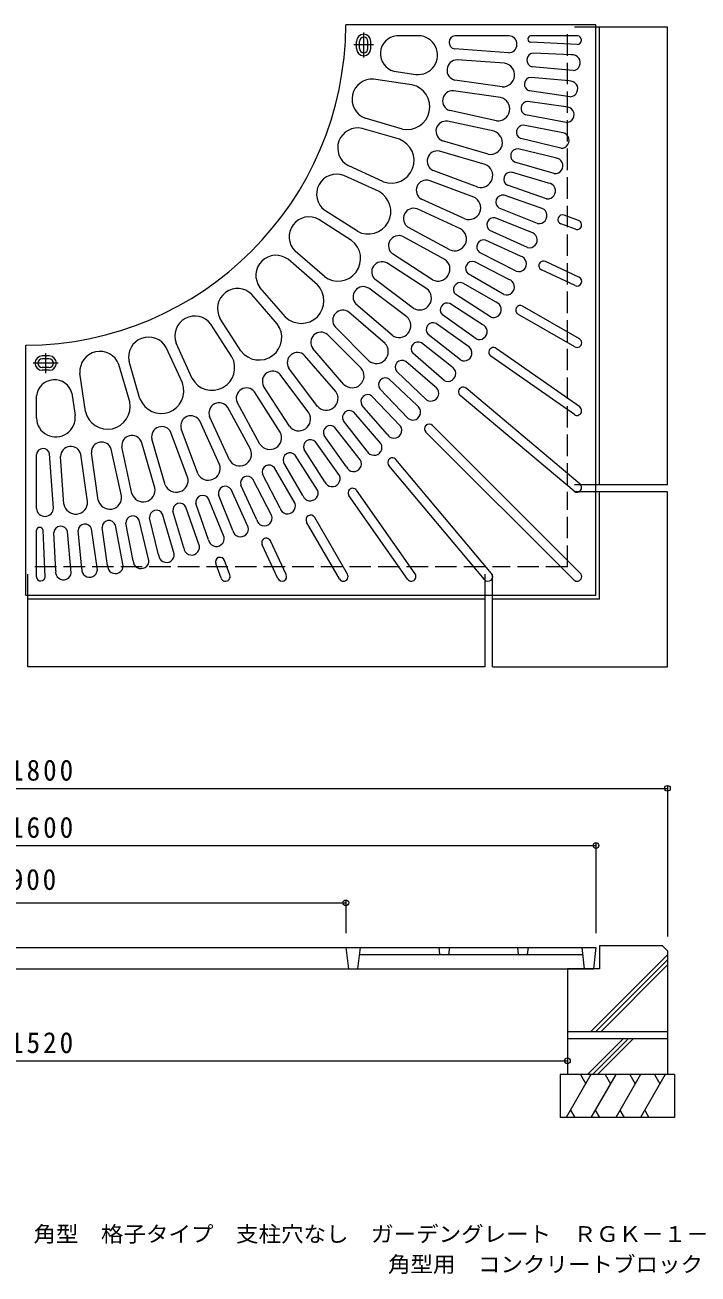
# Model space of a CAD drawing. Units: millimetres at full size, sheet at 1:10; details may follow other scales. Extents: x -1741 to 1867, y -1366 to 1337.
# Drawn here: x -799 to 143, y -1366 to 381 of the extents above; entities that cross this region are included whole.
import ezdxf
from ezdxf.enums import TextEntityAlignment as Align

# ---------------------------------------------------------------- set-up
doc = ezdxf.new("R2010")
doc.units = ezdxf.units.MM
doc.header["$LTSCALE"] = 10
doc.header["$PDMODE"] = 32
doc.header["$PDSIZE"] = 8
doc.linetypes.add('CHAIN1', pattern=[8, 5, -1, 1, -1])
doc.linetypes.add('DASHED3', pattern=[4, 3, -1])
for name, color, linetype, lineweight in [('C-0', 3, 'Continuous', 9), ('C-1', 2, 'Continuous', 9), ('C-3', 6, 'Continuous', 9), ('C-4', 7, 'Continuous', 9)]:
    doc.layers.add(name, color=color, linetype=linetype, lineweight=lineweight)
doc.layers.add('F-F_F-Fﾚｲﾔ', color=7, linetype='Continuous')
doc.styles.add('ＭＳ ゴシック', font='')
doc.styles.get('ＭＳ ゴシック').set_extended_font_data('MS Gothic')

msp = doc.modelspace()

# ---------------------------------------------------------------- linework, layer by layer
at = {"layer": 'C-0'}
for p, q in [((0.13, 380.8), (-349.88, 380.8)), ((0.13, -417.2), (0.13, 380.8)), ((-334.87, 347.8), (-334.87, 357.8)), ((-330.87, 347.8), (-330.87, 357.8)), ((-318.87, 347.8), (-318.87, 357.8)), ((-314.87, 347.8), (-314.87, 357.8)), ((-247.93, 365.8), (-279.11, 365.8)), ((-121.39, 365.8), (-197.26, 365.8)), ((-26.05, 353.45), (-91.48, 356.57)), ((-25.76, 365.8), (-91.26, 365.8)), ((-122.24, 341.86), (-197.92, 347.27)), ((-127.69, 327.21), (-194.27, 331.97)), ((-34.4, 338.83), (-87.98, 341.38)), ((-282.67, 316.02), (-251.81, 311.58)), ((-31.78, 316.99), (-89.33, 322.49)), ((-257.31, 297.22), (-311.07, 304.95)), ((-131.24, 294.24), (-197.3, 303.74)), ((-37.37, 302.46), (-90.76, 307.56)), ((-133.37, 279.4), (-199.44, 288.9)), ((-35.79, 280.53), (-93.01, 288.75)), ((-42.06, 266.28), (-95.15, 273.91)), ((-270.79, 235.27), (-322.9, 250.57)), ((-142.45, 232.11), (-207.67, 246.3)), ((-139.26, 246.77), (-204.48, 260.96)), ((-41.53, 244.29), (-98.3, 255.23)), ((-275.01, 220.87), (-327.12, 236.17)), ((-48.47, 230.36), (-101.14, 240.51)), ((-150.65, 199.99), (-214.69, 218.79)), ((-48.99, 208.37), (-105.17, 222)), ((-154.87, 185.6), (-218.91, 204.4)), ((-56.58, 194.78), (-108.71, 207.42)), ((-297.17, 161.47), (-346.57, 184.03)), ((-165.34, 154.14), (-227.88, 177.47)), ((-66.38, 159.63), (-117.85, 174.74)), ((-58.14, 172.84), (-113.61, 189.13)), ((-303.4, 147.83), (-352.8, 170.39)), ((-170.58, 140.09), (-233.12, 163.41)), ((-77.84, 124.98), (-128.53, 142.53)), ((-68.98, 137.79), (-123.61, 156.7)), ((-189.5, 95.81), (-250.22, 123.54)), ((-183.27, 109.46), (-243.99, 137.18)), ((-81.48, 103.29), (-135.15, 124.78)), ((-341.9, 79.56), (-387.58, 108.93)), ((-333.79, 92.18), (-379.47, 121.54)), ((-90.93, 90.92), (-140.73, 110.86)), ((-24.15, 107.38), (-44.49, 114.78)), ((-204.34, 66.17), (-262.92, 98.15)), ((-95.6, 69.43), (-148.19, 93.45)), ((-28.6, 95.16), (-48.93, 102.57)), ((-211.53, 53), (-270.11, 84.99)), ((-105.63, 57.52), (-154.42, 79.81)), ((-389.71, 17.47), (-430.76, 53.04)), ((-379.89, 28.81), (-420.93, 64.37)), ((-228.45, 24.49), (-284.6, 60.57)), ((-111.31, 36.28), (-162.7, 62.77)), ((-236.56, 11.87), (-292.71, 47.96)), ((-121.9, 24.86), (-169.58, 49.44)), ((-29.12, 16.22), (-76.21, 38.18)), ((-23.63, 28.01), (-70.72, 49.97)), ((-255.47, -15.36), (-308.9, 24.64)), ((-139.71, -6.99), (-186.16, 19.83)), ((-128.59, 3.91), (-178.66, 32.82)), ((-445.88, -37.18), (-481.44, 3.86)), ((-434.54, -27.36), (-470.11, 13.69)), ((-264.46, -27.37), (-317.89, 12.63)), ((-147.39, -27.6), (-196.02, 3.66)), ((-285.26, -53.19), (-335.7, -9.48)), ((-159.01, -37.96), (-204.14, -8.96)), ((-23.12, -58.15), (-102.5, -12.32)), ((-496.63, -75.17), (-526, -29.49)), ((-295.08, -64.52), (-345.52, -20.81)), ((-167.66, -58.18), (-214.76, -24.65)), ((-29.62, -69.41), (-109, -23.58)), ((-509.25, -83.28), (-538.61, -37.6)), ((-328.28, -99.4), (-375.48, -52.2)), ((-317.67, -88.79), (-364.87, -41.59)), ((-189.37, -87.76), (-234.82, -52.02)), ((-179.77, -67.97), (-223.46, -36.86)), ((-564.9, -113.67), (-587.46, -64.27)), ((-201.93, -96.97), (-244.09, -63.81)), ((-764.87, -82.2), (-774.87, -82.2)), ((-764.87, -86.2), (-774.87, -86.2)), ((-578.54, -119.9), (-601.1, -70.5)), ((-363.88, -131.81), (-407.59, -81.37)), ((-352.55, -121.99), (-396.26, -71.55)), ((-212.46, -116.28), (-256.16, -78.42)), ((-30.1, -164.13), (-147.05, -82.24)), ((-22.65, -153.48), (-139.59, -71.59)), ((-764.87, -98.2), (-774.87, -98.2)), ((-764.87, -102.2), (-774.87, -102.2)), ((-652.34, -146.28), (-667.64, -94.17)), ((-637.94, -142.06), (-653.24, -89.95)), ((-389.7, -152.62), (-429.7, -99.18)), ((-236.89, -143.66), (-278.73, -103.76)), ((-225.45, -124.87), (-265.98, -89.75)), ((-714.29, -159.76), (-722.02, -106)), ((-401.71, -161.6), (-441.71, -108.17)), ((-250.26, -151.63), (-289.08, -114.62)), ((-782.87, -169.14), (-782.87, -137.96)), ((-733.09, -134.4), (-728.65, -165.26)), ((-441.56, -188.62), (-477.64, -132.47)), ((-428.94, -180.51), (-465.03, -124.36)), ((-273.41, -180.18), (-313.31, -138.34)), ((-262.58, -169.85), (-302.48, -128.01)), ((-30.55, -271.22), (-190.07, -137.37)), ((-22.19, -261.26), (-181.71, -127.41)), ((-483.24, -212.73), (-515.22, -154.15)), ((-470.07, -205.54), (-502.06, -146.96)), ((-292.2, -191.62), (-327.32, -151.09)), ((-526.53, -233.8), (-554.25, -173.08)), ((-512.88, -227.57), (-540.61, -166.85)), ((-320.1, -215.14), (-353.26, -172.98)), ((-300.8, -204.61), (-338.65, -160.92)), ((-571.21, -251.73), (-594.54, -189.19)), ((-557.16, -246.49), (-580.48, -183.95)), ((-329.31, -227.7), (-365.05, -182.25)), ((-30.97, -395.29), (-237.72, -188.54)), ((-21.78, -386.1), (-228.53, -179.35)), ((-649.18, -274.62), (-663.37, -209.4)), ((-617.06, -266.43), (-635.87, -202.38)), ((-602.67, -262.2), (-621.47, -198.16)), ((-358.89, -249.41), (-392.43, -202.31)), ((-349.1, -237.3), (-380.21, -193.61)), ((-782.87, -295.68), (-782.87, -219.81)), ((-758.93, -294.83), (-764.34, -219.15)), ((-744.28, -289.38), (-749.04, -222.8)), ((-711.31, -285.83), (-720.81, -219.77)), ((-696.47, -283.7), (-705.97, -217.63)), ((-663.84, -277.81), (-678.03, -212.59)), ((-389.47, -269.68), (-420.73, -221.05)), ((-379.11, -258.06), (-408.11, -212.93)), ((-145.85, -386.52), (-279.7, -227)), ((-420.98, -288.48), (-449.89, -238.41)), ((-410.08, -277.36), (-436.9, -230.91)), ((-155.81, -394.88), (-289.66, -235.36)), ((-453.35, -305.76), (-479.84, -254.37)), ((-441.93, -295.17), (-466.51, -247.49)), ((-507.99, -326.14), (-527.93, -276.34)), ((-486.5, -321.47), (-510.52, -268.89)), ((-474.59, -311.44), (-496.88, -262.65)), ((-263.59, -394.43), (-345.48, -277.48)), ((-252.94, -386.97), (-334.83, -270.02)), ((-554.86, -348.09), (-573.77, -293.46)), ((-542.05, -339.23), (-559.6, -288.54)), ((-520.36, -335.59), (-541.85, -281.92)), ((-625.44, -368.08), (-639.07, -311.9)), ((-611.85, -360.49), (-624.5, -308.36)), ((-589.91, -358.93), (-606.2, -303.46)), ((-576.7, -350.69), (-591.81, -299.23)), ((-347.66, -387.45), (-393.49, -308.07)), ((-782.87, -391.31), (-782.87, -325.81)), ((-770.52, -391.02), (-773.64, -325.59)), ((-755.9, -382.67), (-758.45, -329.09)), ((-734.06, -385.29), (-739.56, -327.74)), ((-719.53, -379.7), (-724.63, -326.31)), ((-697.6, -381.28), (-705.82, -324.06)), ((-683.35, -375.01), (-690.98, -321.92)), ((-661.36, -375.54), (-672.3, -318.77)), ((-647.43, -368.6), (-657.58, -315.93)), ((-358.92, -393.95), (-404.75, -314.57)), ((-445.08, -393.44), (-467.04, -346.35)), ((-433.29, -387.95), (-455.25, -340.86)), ((-524.45, -392.92), (-531.85, -372.58)), ((-512.23, -388.47), (-519.64, -368.14)), ((-1599.87, -909.4), (0.13, -909.4)), ((-349.87, -909.4), (-346.19, -939.4)), ((-329.87, -909.4), (-333.56, -939.4)), ((-331.1, -919.4), (-18.65, -919.4)), ((-219.87, -909.4), (-218.65, -919.4)), ((-204.87, -909.4), (-206.1, -919.4)), ((-109.87, -909.4), (-108.65, -919.4)), ((-94.87, -909.4), (-96.1, -919.4)), ((-19.87, -909.4), (-16.19, -939.4)), ((0.13, -909.4), (-3.56, -939.4)), ((-1596.19, -939.4), (-3.56, -939.4))]:
    msp.add_line(p, q, dxfattribs=at)
at = {"layer": 'C-0', "linetype": 'CHAIN1'}
for p, q in [((-324.87, 335.18), (-324.87, 370.2)), ((-311.02, 352.8), (-338.72, 352.8)), ((-769.87, -106.05), (-769.87, -78.35)), ((-752.26, -92.2), (-787.27, -92.2))]:
    msp.add_line(p, q, dxfattribs=at)
at = {"layer": 'C-0'}
msp.add_lwpolyline([(0.13, -417.2), (-797.87, -417.2), (-797.87, -67.19)], dxfattribs=at)
for centre, radius, start, end in [((-799.87, 382.8), 450, 270.25464, 359.74536), ((-324.87, 357.8), 10, 0, 180), ((-324.87, 357.8), 6, 0, 180), ((-276.17, 340.57), 25.4, 96.6324, 255.18942), ((-248.84, 338.62), 27.2, 263.72481, 88.08971), ((-196.05, 356.48), 9.4, 97.39847, 258.51357), ((-122.49, 353.85), 12, 271.20541, 84.71465), ((-90.5, 361.16), 4.7, 99.25429, 258.02315), ((-26.42, 359.64), 6.2, 273.40396, 83.85498), ((-324.87, 347.8), 10, 180, 0), ((-324.87, 347.8), 6, 180, 0), ((-194.06, 317.67), 14.3, 90.81793, 256.90822), ((-87.09, 331.82), 9.6, 95.29483, 256.51422), ((-32.83, 327.94), 11, 275.47691, 98.20511), ((-130.33, 310.82), 16.6, 266.87491, 80.85298), ((-313.16, 276.92), 28.1, 85.73833, 249.71786), ((-264.1, 266.25), 31.7, 257.82568, 77.6286), ((-90.33, 297.97), 9.6, 92.56755, 253.78694), ((-36.32, 291.51), 11, 272.74963, 95.47783), ((-200.25, 274.62), 14.3, 86.72702, 252.81731), ((-137.17, 263.24), 16.6, 262.784, 76.76207), ((-95.18, 264.31), 9.6, 89.84027, 251.05966), ((-41.53, 255.29), 11, 270.02235, 92.75055), ((-209.5, 232.12), 14.3, 82.63611, 248.72639), ((-333.18, 208.73), 28.1, 77.5565, 241.53604), ((-147.39, 216.27), 16.6, 258.69308, 72.67116), ((-101.62, 230.92), 9.6, 87.11301, 248.3324), ((-48.47, 219.36), 11, 267.29509, 90.02328), ((-286.14, 191.19), 31.7, 249.64386, 69.44678), ((-221.75, 190.39), 14.3, 78.5452, 244.63548), ((-109.65, 197.87), 9.6, 84.38573, 245.60512), ((-57.1, 183.79), 11, 264.56781, 87.29601), ((-160.93, 170.15), 16.6, 254.60217, 68.58025), ((-119.24, 165.24), 9.6, 81.65846, 242.87785), ((-362.7, 144.09), 28.1, 69.37468, 233.35422), ((-236.95, 149.64), 14.3, 74.45428, 240.54457), ((-67.42, 148.68), 11, 261.84055, 84.56874), ((-318.64, 120.03), 31.7, 241.46204, 61.26495), ((-177.73, 125.11), 16.6, 250.51126, 64.48933), ((-130.37, 133.11), 9.6, 78.93118, 240.15057), ((-255.02, 110.07), 14.3, 70.36339, 236.45367), ((-79.4, 114.1), 11, 259.11327, 81.84146), ((-401.12, 84.3), 28.1, 61.19287, 225.17241), ((-143.02, 101.54), 9.6, 76.20392, 237.42331), ((-46.71, 108.67), 6.5, 70.0014, 249.99936), ((-26.37, 101.27), 6.5, 249.99936, 70.00011), ((-197.7, 81.38), 16.6, 246.42036, 60.39844), ((-93.01, 80.12), 11, 256.386, 79.1142), ((-360.94, 54.22), 31.7, 233.28023, 53.08315), ((-275.87, 71.9), 14.3, 66.27248, 232.36276), ((-157.15, 70.6), 9.6, 73.47664, 234.69603), ((-447.66, 30.59), 28.1, 53.01105, 216.99059), ((-220.74, 39.19), 16.6, 242.32945, 56.30753), ((-108.22, 46.83), 11, 253.65872, 76.38692), ((-299.38, 35.31), 14.3, 62.18156, 228.27185), ((-172.74, 40.38), 9.6, 70.74937, 231.96877), ((-73.47, 44.07), 6.5, 64.9996, 245.00066), ((-412.17, -4.9), 31.7, 225.0984, 44.90132), ((-189.76, 10.93), 9.6, 68.02209, 229.24149), ((-125, 14.31), 11, 250.93146, 73.65965), ((-26.37, 22.11), 6.5, 245.00066, 64.9996), ((-501.37, -15.95), 28.1, 44.82768, 208.80722), ((-325.45, 0.49), 14.3, 58.09065, 224.18094), ((-246.73, -1.25), 16.6, 238.23854, 52.21661), ((-208.15, -17.68), 9.6, 65.29483, 226.51422), ((-143.3, -17.39), 11, 248.20418, 70.93237), ((-105.75, -17.95), 6.5, 59.99916, 239.99916), ((-561.16, -54.37), 28.1, 36.64565, 200.62518), ((-353.93, -32.38), 14.3, 53.99976, 220.09004), ((-275.54, -39.73), 16.6, 234.14763, 48.1257), ((-471.29, -56.13), 31.7, 216.91675, 36.71967), ((-384.69, -63.14), 14.3, 49.90967, 215.99995), ((-227.89, -45.38), 9.6, 62.56755, 223.78694), ((-163.1, -48.17), 11, 245.47691, 68.20511), ((-625.81, -83.89), 28.1, 28.46375, 192.44328), ((-307.02, -76.06), 16.6, 230.05673, 44.03481), ((-248.92, -72.11), 9.6, 59.84029, 221.05968), ((-184.34, -77.98), 11, 242.74963, 65.47783), ((-26.37, -63.78), 6.5, 239.99916, 60.00024), ((-774.87, -92.2), 10, 90, 270), ((-774.87, -92.2), 6, 90, 270), ((-764.87, -92.2), 10, 270, 90), ((-764.87, -92.2), 6, 270, 90), ((-693.99, -103.91), 28.1, 20.28214, 184.26167), ((-537.1, -98.43), 31.7, 208.73491, 28.53783), ((-417.56, -91.62), 14.3, 45.81938, 211.90967), ((-143.32, -76.92), 6.5, 54.99921, 234.99976), ((-452.38, -117.69), 14.3, 41.72855, 207.81883), ((-341.01, -110.06), 16.6, 225.96527, 39.94334), ((-271.2, -97.81), 9.6, 57.11301, 218.3324), ((-206.97, -106.75), 11, 240.02237, 62.75056), ((-757.64, -140.9), 25.4, 14.81058, 173.3676), ((-608.26, -130.93), 31.7, 200.55298, 20.3559), ((-294.67, -122.42), 9.6, 54.38574, 215.60513), ((-488.97, -141.2), 14.3, 37.63843, 203.72871), ((-377.34, -141.53), 16.6, 221.87372, 35.85179), ((-319.26, -145.87), 9.6, 51.66759, 212.88698), ((-230.94, -134.4), 11, 237.29509, 60.02328), ((-185.89, -132.39), 6.5, 49.99983, 230.00011), ((-683.32, -152.97), 31.7, 192.3714, 12.17432), ((-527.14, -162.05), 14.3, 33.54605, 199.63634), ((-256.21, -160.89), 11, 234.56783, 57.29602), ((-26.37, -158.81), 6.5, 234.99921, 54.99976), ((-755.69, -168.23), 27.2, 181.91029, 6.27519), ((-566.71, -180.12), 14.3, 29.45467, 195.54495), ((-415.82, -170.34), 16.6, 217.78436, 31.76244), ((-344.96, -168.15), 9.6, 48.94026, 210.15965), ((-607.46, -195.32), 14.3, 25.36456, 191.45485), ((-456.26, -196.33), 16.6, 213.6926, 27.67067), ((-371.69, -189.18), 9.6, 46.21213, 207.43152), ((-282.67, -186.13), 11, 209.97748, 32.70567), ((-233.13, -183.94), 6.5, 45, 225), ((-734.74, -223.01), 14.3, 13.09178, 179.18207), ((-691.69, -216.82), 14.3, 17.18277, 183.27306), ((-649.19, -207.57), 14.3, 21.27271, 187.36299), ((-399.39, -208.92), 9.6, 43.48593, 204.70532), ((-310.32, -210.1), 11, 207.25037, 29.97856), ((-773.55, -221.02), 9.4, 11.48643, 172.60153), ((-498.45, -219.37), 16.6, 209.60118, 23.57925), ((-428, -227.31), 9.6, 40.75703, 201.97643), ((-284.68, -231.18), 6.5, 39.99989, 220.00017), ((-542.18, -239.34), 16.6, 205.51031, 19.48839), ((-457.45, -244.33), 9.6, 38.03227, 199.25166), ((-339.09, -232.73), 11, 204.52222, 27.25041), ((-587.22, -256.14), 16.6, 201.42023, 15.3983), ((-487.67, -259.92), 9.6, 35.30312, 196.52251), ((-368.9, -253.97), 11, 201.79553, 24.52373), ((-26.37, -266.24), 6.5, 230.00011, 50.00011), ((-680.31, -279.9), 16.6, 193.23763, 7.2157), ((-633.34, -269.68), 16.6, 197.32863, 11.3067), ((-550.18, -286.7), 9.6, 29.85078, 191.07018), ((-518.61, -274.05), 9.6, 32.57626, 193.79565), ((-399.68, -273.77), 11, 199.06746, 21.79565), ((-340.15, -273.75), 6.5, 35.00024, 215.00079), ((-770.92, -294.58), 12, 185.28535, 358.79459), ((-727.89, -286.74), 16.6, 189.14702, 3.12509), ((-582.31, -297.83), 9.6, 27.12253, 188.34192), ((-431.38, -292.07), 11, 196.34094, 19.06914), ((-681.38, -321.89), 9.6, 18.94096, 180.16035), ((-647.99, -315.45), 9.6, 21.66606, 182.88545), ((-614.94, -307.42), 9.6, 24.39554, 185.61493), ((-463.9, -308.85), 11, 193.61212, 16.34032), ((-399.12, -311.32), 6.5, 30.00084, 210.00084), ((-778.23, -326.57), 4.7, 11.97685, 170.74571), ((-748.89, -329.98), 9.6, 13.48578, 174.70517), ((-715.04, -326.74), 9.6, 16.21335, 177.43274), ((-497.19, -324.06), 11, 190.88519, 13.61339), ((-565.75, -349.65), 11, 185.43056, 8.15875), ((-531.17, -337.67), 11, 188.15895, 10.88715), ((-461.14, -343.6), 6.5, 24.99934, 205.0004), ((-600.86, -359.97), 11, 182.70499, 5.43318), ((-525.74, -370.36), 6.5, 20.00064, 199.9986), ((-745.01, -384.24), 11, 171.79489, 354.52309), ((-708.58, -380.75), 11, 174.52121, 357.2494), ((-672.36, -375.54), 11, 177.24843, 359.97662), ((-636.43, -368.6), 11, 179.97792, 2.70612), ((-776.71, -390.65), 6.2, 186.14502, 356.59604), ((-518.34, -390.7), 6.5, 199.99989, 20.00064), ((-439.18, -390.7), 6.5, 205.0004, 24.99934), ((-353.29, -390.7), 6.5, 209.99976, 30.00084), ((-258.26, -390.7), 6.5, 215.00024, 35.00079), ((-150.83, -390.7), 6.5, 219.99989, 39.99989), ((-26.37, -390.7), 6.5, 224.99846, 45)]:
    msp.add_arc(centre, radius, start, end, dxfattribs=at)
at = {"layer": 'C-1', "linetype": 'DASHED3'}
for p, q in [((-39.87, -262.2), (-39.87, 377.8)), ((0.13, 377.8), (-39.87, 377.8)), ((0.13, -262.2), (-39.87, -262.2)), ((-39.87, -377.2), (-39.87, -272.2)), ((0.13, -272.2), (-39.87, -272.2)), ((-154.87, -377.2), (-794.87, -377.2)), ((-794.87, -417.2), (-794.87, -377.2)), ((-154.87, -417.2), (-154.87, -377.2)), ((-39.87, -377.2), (-144.87, -377.2)), ((-144.87, -417.2), (-144.87, -377.2))]:
    msp.add_line(p, q, dxfattribs=at)
at = {"layer": 'C-1'}
for p, q in [((100.13, 377.8), (0.13, 377.8)), ((5.13, -262.2), (5.13, 377.8)), ((100.13, -262.2), (100.13, 377.8)), ((100.13, -262.2), (0.13, -262.2)), ((100.13, -272.2), (0.13, -272.2)), ((5.13, -422.2), (5.13, -272.2)), ((-794.87, -517.2), (-794.87, -417.2)), ((-154.87, -517.2), (-154.87, -417.2)), ((-144.87, -517.2), (-144.87, -417.2)), ((-154.87, -422.2), (-794.87, -422.2)), ((5.13, -422.2), (-144.87, -422.2)), ((-154.87, -517.2), (-794.87, -517.2)), ((5.13, -907.4), (5.13, -939.4)), ((93.13, -907.4), (5.13, -907.4)), ((93.13, -907.4), (100.13, -914.4)), ((-7.41, -1027.4), (100.13, -919.85)), ((100.13, -914.4), (100.13, -1027.4)), ((-39.87, -939.4), (-39.87, -1027.4)), ((5.13, -939.4), (-39.87, -939.4)), ((-0.34, -1027.4), (100.13, -926.93)), ((6.73, -1027.4), (100.13, -934)), ((100.13, -1027.4), (-39.87, -1027.4))]:
    msp.add_line(p, q, dxfattribs=at)
msp.add_lwpolyline([(-144.87, -517.2), (100.13, -517.2), (100.13, -272.2)], dxfattribs=at)
at = {"layer": 'C-3'}
for p, q in [((-39.87, -1027.4), (-39.87, -1087.4)), ((100.13, -1027.4), (100.13, -1087.4)), ((100.13, -1037.4), (-39.87, -1037.4)), ((-11.93, -1087.4), (38.07, -1037.4)), ((-4.86, -1087.4), (45.14, -1037.4)), ((2.21, -1087.4), (52.21, -1037.4)), ((-49.87, -1087.4), (-49.87, -1147.39)), ((110.13, -1087.4), (-49.87, -1087.4)), ((-6.85, -1087.4), (-41.49, -1147.4)), ((-21.72, -1087.4), (-14.28, -1100.27)), ((27.79, -1087.4), (-6.85, -1147.39)), ((12.92, -1087.4), (20.36, -1100.27)), ((62.43, -1087.4), (27.79, -1147.39)), ((47.57, -1087.4), (55, -1100.27)), ((97.07, -1087.4), (62.43, -1147.39)), ((82.21, -1087.4), (89.64, -1100.27)), ((110.13, -1087.4), (110.13, -1147.4)), ((110.13, -1147.4), (-49.87, -1147.4)), ((-35.58, -1137.15), (-29.66, -1147.39)), ((-0.94, -1137.15), (4.98, -1147.39)), ((33.7, -1137.15), (39.62, -1147.39)), ((68.34, -1137.15), (74.26, -1147.39))]:
    msp.add_line(p, q, dxfattribs=at)
at = {"layer": 'C-4'}
for p, q in [((-1699.87, -686.93), (100.13, -686.93)), ((100.13, -683.93), (100.13, -894.4)), ((-1599.87, -766.93), (0.13, -766.93)), ((0.13, -763.93), (0.13, -889.4)), ((-1249.87, -846.93), (-349.87, -846.93)), ((-349.87, -843.93), (-349.87, -889.4)), ((-1559.87, -1068.02), (-39.87, -1068.02))]:
    msp.add_line(p, q, dxfattribs=at)
for p in [(100.13, -686.93), (0.13, -766.93), (-349.87, -846.93), (-39.87, -1068.02)]:
    msp.add_point(p, dxfattribs=at)

# ---------------------------------------------------------------- texts
at = {"layer": 'C-4', "color": 2, "char_height": 29.33, "attachment_point": 7, "style": 'ＭＳ ゴシック'}
for s, insert in [('\\T1.22;\\W0.95;□1800', (-866.12, -676.93)), ('\\T1.22;\\W0.95;□1600', (-866.12, -756.93)), ('\\T1.21;\\W0.95;φ900', (-854.87, -836.93)), ('\\T1.22;\\W0.95;□1520', (-866.12, -1058.02))]:
    msp.add_mtext(s, dxfattribs=dict(at, insert=insert))
at = {"layer": 'F-F_F-Fﾚｲﾔ', "style": 'ＭＳ ゴシック', "width": 1.05}
for s, p in [('角型\u3000格子タイプ\u3000支柱穴なし\u3000ガーデングレート\u3000ＲＧＫ－１－１６００×９００', (-786.98, -1327.93)), ('角型用\u3000コンクリートブロック\u3000ＢＳー１６００', (-290.98, -1370.32))]:
    msp.add_text(s, height=21.99, dxfattribs=at).set_placement(p, align=Align.BOTTOM_LEFT)

doc.saveas('drawing.dxf')
